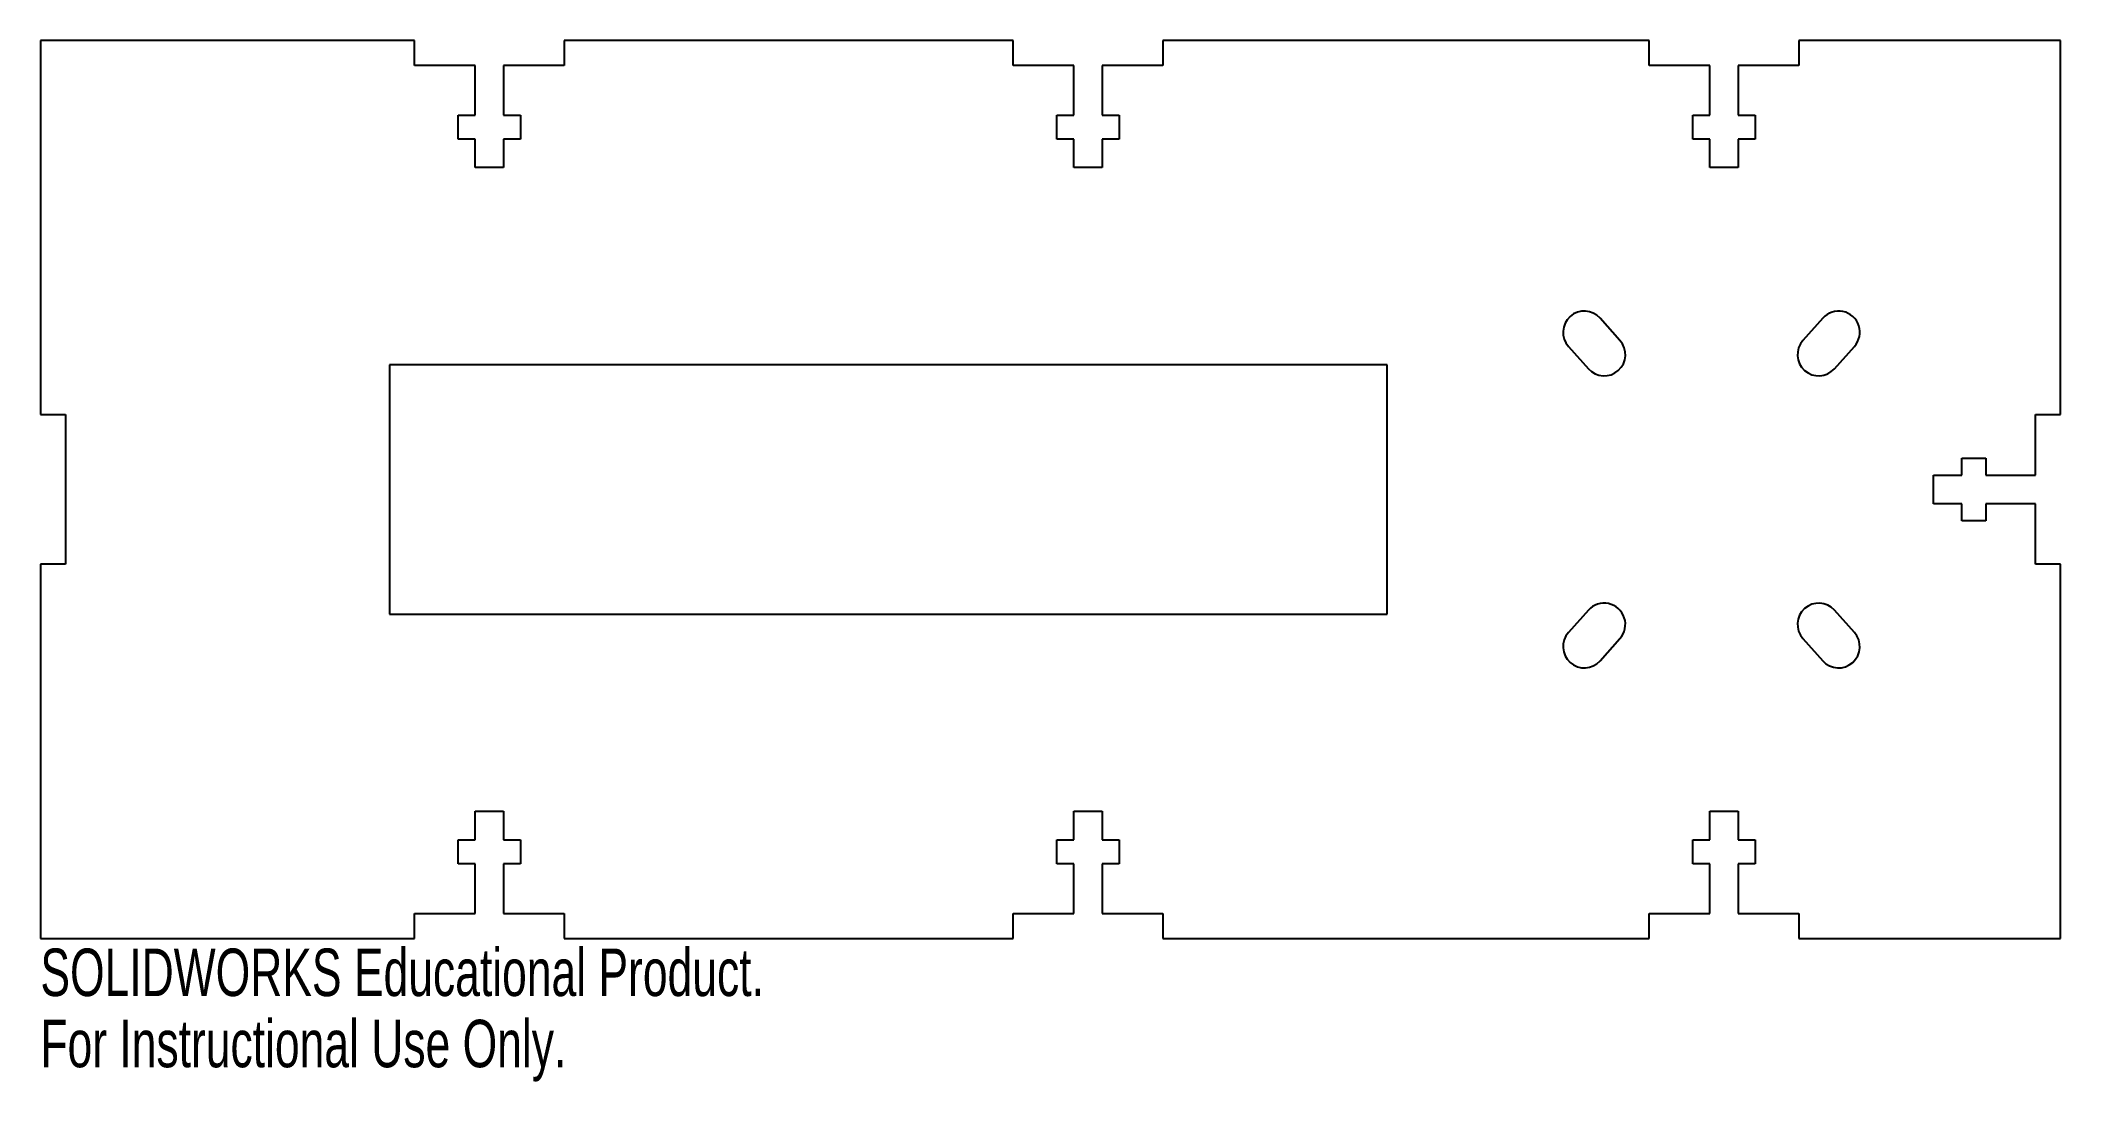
# Model space of a CAD drawing. Header units: inches. Extents: x -4.05 to 4.05, y -2.37 to 1.8.
import ezdxf

# ---------------------------------------------------------------- set-up
doc = ezdxf.new("R2010")
doc.units = ezdxf.units.IN
doc.header["$MEASUREMENT"] = 0
doc.styles.add('SLDTEXTSTYLE0', font='TXT', dxfattribs={"width": 0.7})

msp = doc.modelspace()

# ---------------------------------------------------------------- linework, layer by layer
at = {"color": 7, "linetype": 'Continuous', "lineweight": 25}
for p, q in [((-2.55, 1.8), (-4.05, 1.8)), ((-4.05, 1.8), (-4.05, 0.3)), ((-2.55, 1.7), (-2.55, 1.8)), ((-0.15, 1.8), (-1.95, 1.8)), ((-1.95, 1.8), (-1.95, 1.7)), ((-0.15, 1.7), (-0.15, 1.8)), ((2.4, 1.8), (0.45, 1.8)), ((0.45, 1.8), (0.45, 1.7)), ((2.4, 1.7), (2.4, 1.8)), ((4.05, 1.8), (3, 1.8)), ((3, 1.8), (3, 1.7)), ((4.05, 0.3), (4.05, 1.8)), ((-2.307, 1.7), (-2.55, 1.7)), ((-2.307, 1.5), (-2.307, 1.7)), ((-1.95, 1.7), (-2.193, 1.7)), ((-2.193, 1.7), (-2.193, 1.5)), ((0.093, 1.7), (-0.15, 1.7)), ((0.093, 1.5), (0.093, 1.7)), ((0.45, 1.7), (0.207, 1.7)), ((0.207, 1.7), (0.207, 1.5)), ((2.643, 1.7), (2.4, 1.7)), ((2.643, 1.5), (2.643, 1.7)), ((3, 1.7), (2.757, 1.7)), ((2.757, 1.7), (2.757, 1.5)), ((-2.375, 1.4042), (-2.375, 1.5)), ((-2.375, 1.5), (-2.307, 1.5)), ((-2.193, 1.5), (-2.125, 1.5)), ((-2.125, 1.5), (-2.125, 1.4042)), ((0.025, 1.4042), (0.025, 1.5)), ((0.025, 1.5), (0.093, 1.5)), ((0.207, 1.5), (0.275, 1.5)), ((0.275, 1.5), (0.275, 1.4042)), ((2.575, 1.4042), (2.575, 1.5)), ((2.575, 1.5), (2.643, 1.5)), ((2.757, 1.5), (2.825, 1.5)), ((2.825, 1.5), (2.825, 1.4042)), ((-2.307, 1.4042), (-2.375, 1.4042)), ((-2.307, 1.29), (-2.307, 1.4042)), ((-2.125, 1.4042), (-2.193, 1.4042)), ((-2.193, 1.4042), (-2.193, 1.29)), ((0.093, 1.4042), (0.025, 1.4042)), ((0.093, 1.29), (0.093, 1.4042)), ((0.275, 1.4042), (0.207, 1.4042)), ((0.207, 1.4042), (0.207, 1.29)), ((2.643, 1.4042), (2.575, 1.4042)), ((2.643, 1.29), (2.643, 1.4042)), ((2.825, 1.4042), (2.757, 1.4042)), ((2.757, 1.4042), (2.757, 1.29)), ((-2.193, 1.29), (-2.307, 1.29)), ((0.207, 1.29), (0.093, 1.29)), ((2.757, 1.29), (2.643, 1.29)), ((2.2834, 0.5972), (2.2034, 0.6867)), ((3.0966, 0.6867), (3.0166, 0.5972)), ((2.0766, 0.5733), (2.1566, 0.4839)), ((3.1434, 0.4839), (3.2234, 0.5733)), ((1.35, 0.5), (-2.65, 0.5)), ((-2.65, 0.5), (-2.65, -0.5)), ((1.35, -0.5), (1.35, 0.5)), ((-4.05, 0.3), (-3.95, 0.3)), ((-3.95, 0.3), (-3.95, -0.3)), ((3.95, 0.057), (3.95, 0.3)), ((3.95, 0.3), (4.05, 0.3)), ((3.6543, 0.057), (3.6543, 0.125)), ((3.6543, 0.125), (3.75, 0.125)), ((3.75, 0.125), (3.75, 0.057)), ((3.54, -0.057), (3.54, 0.057)), ((3.54, 0.057), (3.6543, 0.057)), ((3.75, 0.057), (3.95, 0.057)), ((3.6543, -0.057), (3.54, -0.057)), ((3.6543, -0.125), (3.6543, -0.057)), ((3.95, -0.057), (3.75, -0.057)), ((3.75, -0.057), (3.75, -0.125)), ((3.95, -0.3), (3.95, -0.057)), ((3.75, -0.125), (3.6543, -0.125)), ((-3.95, -0.3), (-4.05, -0.3)), ((-4.05, -0.3), (-4.05, -1.8)), ((4.05, -0.3), (3.95, -0.3)), ((4.05, -1.8), (4.05, -0.3)), ((2.1566, -0.4839), (2.0766, -0.5733)), ((3.2234, -0.5733), (3.1434, -0.4839)), ((-2.65, -0.5), (1.35, -0.5)), ((2.2034, -0.6867), (2.2834, -0.5972)), ((3.0166, -0.5972), (3.0966, -0.6867)), ((-2.307, -1.4042), (-2.307, -1.29)), ((-2.307, -1.29), (-2.193, -1.29)), ((-2.193, -1.29), (-2.193, -1.4042)), ((0.093, -1.4042), (0.093, -1.29)), ((0.093, -1.29), (0.207, -1.29)), ((0.207, -1.29), (0.207, -1.4042)), ((2.643, -1.4042), (2.643, -1.29)), ((2.643, -1.29), (2.757, -1.29)), ((2.757, -1.29), (2.757, -1.4042)), ((-2.375, -1.5), (-2.375, -1.4042)), ((-2.375, -1.4042), (-2.307, -1.4042)), ((-2.193, -1.4042), (-2.125, -1.4042)), ((-2.125, -1.4042), (-2.125, -1.5)), ((0.025, -1.5), (0.025, -1.4042)), ((0.025, -1.4042), (0.093, -1.4042)), ((0.207, -1.4042), (0.275, -1.4042)), ((0.275, -1.4042), (0.275, -1.5)), ((2.575, -1.5), (2.575, -1.4042)), ((2.575, -1.4042), (2.643, -1.4042)), ((2.757, -1.4042), (2.825, -1.4042)), ((2.825, -1.4042), (2.825, -1.5)), ((-2.307, -1.5), (-2.375, -1.5)), ((-2.307, -1.7), (-2.307, -1.5)), ((-2.125, -1.5), (-2.193, -1.5)), ((-2.193, -1.5), (-2.193, -1.7)), ((0.093, -1.5), (0.025, -1.5)), ((0.093, -1.7), (0.093, -1.5)), ((0.275, -1.5), (0.207, -1.5)), ((0.207, -1.5), (0.207, -1.7)), ((2.643, -1.5), (2.575, -1.5)), ((2.643, -1.7), (2.643, -1.5)), ((2.825, -1.5), (2.757, -1.5)), ((2.757, -1.5), (2.757, -1.7)), ((-2.55, -1.8), (-2.55, -1.7)), ((-2.55, -1.7), (-2.307, -1.7)), ((-2.193, -1.7), (-1.95, -1.7)), ((-1.95, -1.7), (-1.95, -1.8)), ((-0.15, -1.8), (-0.15, -1.7)), ((-0.15, -1.7), (0.093, -1.7)), ((0.207, -1.7), (0.45, -1.7)), ((0.45, -1.7), (0.45, -1.8)), ((2.4, -1.8), (2.4, -1.7)), ((2.4, -1.7), (2.643, -1.7)), ((2.757, -1.7), (3, -1.7)), ((3, -1.7), (3, -1.8)), ((-4.05, -1.8), (-2.55, -1.8)), ((-1.95, -1.8), (-0.15, -1.8)), ((0.45, -1.8), (2.4, -1.8)), ((3, -1.8), (4.05, -1.8))]:
    msp.add_line(p, q, dxfattribs=at)
for centre, start, end in [((2.14, 0.63), 41.81031, 221.81031), ((3.16, 0.63), 318.18969, 138.18969), ((2.22, 0.5406), 221.81031, 41.81031), ((3.08, 0.5406), 138.18969, 318.18969), ((2.22, -0.5406), 318.18969, 138.18969), ((3.08, -0.5406), 41.81031, 221.81031), ((2.14, -0.63), 138.18969, 318.18969), ((3.16, -0.63), 221.81031, 41.81031)]:
    msp.add_arc(centre, 0.085, start, end, dxfattribs=at)

# ---------------------------------------------------------------- texts
at = {"color": 7, "linetype": 'Continuous', "char_height": 0.1903, "attachment_point": 1, "style": 'SLDTEXTSTYLE0'}
for s, insert in [('SOLIDWORKS Educational Product.', (-4.05, -1.8401)), ('For Instructional Use Only.', (-4.05, -2.1256))]:
    msp.add_mtext(s, dxfattribs=dict(at, insert=insert))

doc.saveas('drawing.dxf')
